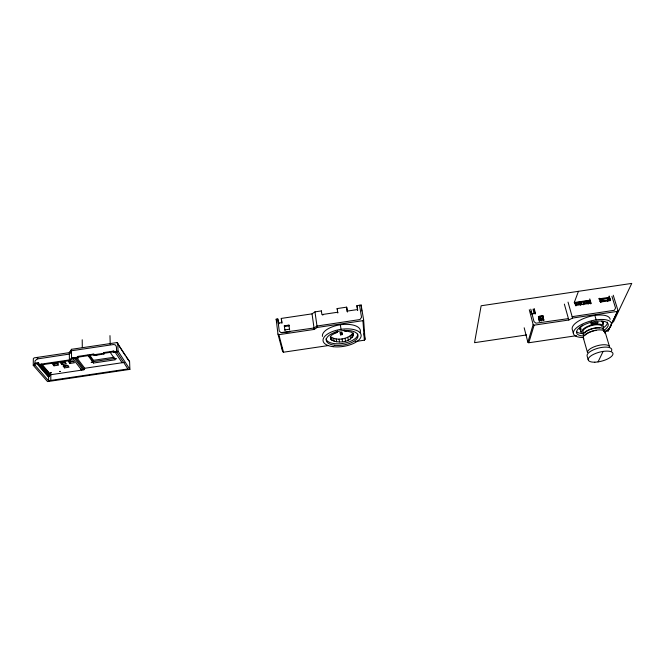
<?xml version="1.0" encoding="UTF-8"?>
<svg xmlns="http://www.w3.org/2000/svg" width="665" height="665" viewBox="0 0 665 665"><rect width="100%" height="100%" fill="white"/><g stroke="black" fill="none" stroke-linecap="round" stroke-linejoin="round"><path stroke-width="1" d="M53.998 365.808L52.41 363.896L56.957 363.215L58.52 365.135L53.998 365.808L53.998 364.378L58.52 363.705M50.798 380.405L50.823 374.719L41.737 364.096M124.131 362.433L84.771 368.269L83.25 369.898L50.823 374.719L48.678 376.706L48.553 380.737L127.921 368.95M37.257 358.95L69.351 354.088L71.504 352.209M77.581 357.329L72.078 358.768L69.925 360.621L38.986 365.21L38.404 364.536L38.42 362.741L34.879 363.265L35.478 363.946L39.011 363.423L38.42 362.741M49.102 381.369L34.863 365.06L35.021 360.904L37.257 358.859M69.925 360.621L69.393 359.931L69.343 352.641L71.479 349.316L116.957 342.575L129.592 361.635L129.883 369.366L47.556 381.594L33.25 365.301L33.333 358.718L34.148 357.87L69.343 352.641L71.487 350.763L113.59 344.528C117.256 344.138 116.5 349.225 116.433 351.411L128.337 369.599M579.996 329.233L579.439 327.28L580.62 330.322L580.163 327.92L582.789 325.035M337.238 332.026L331.336 335.268L330.355 336.723L330.763 339.449C337.072 344.146 353.647 342.5 353.256 332.791M603.355 323.19L603.105 324.512L602.764 321.237L603.355 323.19L601.451 321.22M534.086 313.464L533.031 309.159M576.621 335.659L528.791 342.766L527.86 342.201L533.155 324.587L529.282 309.732M528.791 342.766L534.12 325.168L568.816 320.015L572.548 318.053L617.411 311.395L617.985 310.572L613.238 295.235M538.65 317.521L538.982 316.449L542.723 315.892L543.604 319.208L543.263 320.272L542.607 317.795M541.393 320.547L539.523 320.829L539.855 319.765L538.982 316.449M542.382 316.964L542.723 315.892M542.682 316.557L542.923 315.817L538.392 316.49L539.523 320.829M541.493 320.896L541.626 319.815M542.923 315.817L543.754 320.563L543.222 318.56M574.219 302.65L578.442 291.32M575.483 304.437L576.148 302.666L580.819 301.976L581.26 303.481L580.57 305.252M575.915 305.942L576.58 304.179L576.148 302.666M580.819 301.976L580.653 302.409L583.637 301.968L584.078 303.473L588.741 302.783L588.475 300.838L583.804 301.528L583.114 303.307L583.546 304.811L584.244 303.041L583.804 301.528M588.201 304.121L588.916 302.351L588.475 300.838M589.772 298.893L591.035 303.165L590.72 303.93L589.714 300.522M598.974 298.967L599.298 298.203L600.453 302.043L610.561 300.538L609.173 296.016M599.847 301.553L600.819 299.275L607.752 298.244L608.292 300.015L607.619 301.536M591.8 323.099L591.26 324.362L597.552 323.423L598.109 322.159L591.8 323.099L591.235 321.187M600.703 302.558L601.351 301.046L608.292 300.015M607.752 298.244L608.226 300.164L601.285 301.195L600.819 299.275M610.354 299.849L610.013 300.622L608.832 296.79M604.094 331.577L608.167 330.971L617.411 311.395M617.985 310.572L608.167 330.971M613.421 322.035L631.75 283.406L481.136 305.767L474.544 342.675L526.622 334.936M598.059 361.893L603.113 351.419M609.714 298.269L608.724 298.793M330.763 339.449L330.347 336.623C336.897 341.17 347.82 339.416 352.849 333.281L353.298 336.099M355.152 341.569L364.362 340.197L365.019 339.391L363.622 319.832L361.128 305.011L356.93 305.634L357.645 310.322L357.462 308.851M279.009 323.747L277.771 318.942L276.175 319.175L277.962 334.071L278.851 334.67L314.221 329.424L317.188 327.463L362.932 320.671L363.622 319.832M580.329 327.646L579.647 327.995M278.469 323.88L278.278 323.14L281.81 322.641L281.287 318.419L312.043 313.855L314.977 311.86L321.37 310.912L321.486 311.669M608.284 298.294L608.857 298.036M579.539 328.194L580.636 328.244L579.664 328.834M97.24 354.811L94.372 355.459L93.865 354.038L77.98 356.39L78.512 357.812L72.078 358.768L71.546 358.078L71.479 349.316M597.552 323.423L591.26 324.362L590.703 322.45M337.238 309.333L337.138 308.568L346.648 307.155L347.354 311.852L346.648 307.155M347.271 311.087L357.579 309.558L356.93 305.634M77.98 356.39L78.503 357.088L94.364 354.728L94.372 355.459L103.94 354.038L103.441 352.616L113.79 351.078L114.28 352.5L116.89 352.118M284.312 325.792L288.926 325.11L289.1 325.85L284.495 326.532L284.312 325.792L285.002 330.63M77.988 357.122L71.546 358.078L69.393 359.931L38.404 364.536M93.881 354.761L103.457 353.339M113.79 351.078L113.815 351.802L118.046 351.17L129.883 369.366M103.441 352.616L103.923 353.315L114.255 351.777M33.25 365.301L34.863 365.06M284.82 329.898L289.441 329.208M60.881 361.926L61.912 363.206L65.527 362.666M68.902 360.729L69.908 362.018L73.524 361.477M61.92 364.628L66.442 363.954L64.912 362.034L60.374 362.716L61.92 364.628L61.912 363.206M69.916 363.439L74.438 362.766L72.951 360.837L68.404 361.519L69.916 363.439L69.908 362.018M89.426 354.802L93.416 360.314L114.156 357.238M277.771 318.942L279.234 331.037L280.954 332.65L314.021 327.995L316.989 326.033L359.956 319.549L361.536 317.296L359.524 305.243M115.178 358.385L93.441 361.61L88.877 355.326M63.532 365.193L64.555 366.457L68.138 365.925M87.763 355.185L93.466 363.024L115.228 359.798L110.066 352.101M64.555 367.878L69.044 367.205L67.539 365.318L63.034 365.983L64.555 367.878L64.555 366.457M340.222 332.542L341.768 332.317L342.101 334.67L340.555 334.902L340.222 332.542L340.347 333.531L341.885 333.298L341.768 332.317M581.085 303.922L576.422 304.612L575.981 303.099L574.701 303.29L574.46 302.509L589.822 300.231M599.032 298.859L609.265 297.338M576.921 302.966L579.714 302.55M586.43 301.553L590.212 300.987M600.753 299.425L609.581 298.111M576.58 304.179L581.26 303.481M584.244 303.041L588.916 302.351M591.035 303.165L575.533 305.468L574.502 301.885M531.618 313.689L534.128 313.315M531.576 313.838L532.515 313.697M532.008 313.922L535.466 313.415L534.178 308.535M277.962 334.071L282.642 351.627L283.498 352.209L328.535 345.526M539.855 319.765L543.604 319.208M539.456 320.497L543.987 319.823M572.149 316.665L614.285 310.297L615.566 308.094L611.933 296.324M568.425 318.618L535.957 323.19L534.02 321.619L530.77 309.183M281.819 332.774L289.907 331.76M345.251 330.829L351.727 332.242L353.556 334.67M574.685 303.29L574.46 302.509M580.071 328.377L581.434 329.192M533.155 324.587L534.12 325.168M129.592 361.635L126.101 356.847M37.739 363.464L48.844 376.332M36.916 363.098L48.678 376.706M36.808 363.497L48.57 377.097M40.216 365.027L49.343 375.634M37.971 363.098L49.069 375.966M40.914 364.462L50.025 375.085M40.548 364.728L49.659 375.334M41.313 364.254L50.407 374.877M37.273 357.404L37.863 358.094M72.377 358.011L81.704 370.131L80.523 368.452M73.965 357.77L83.25 369.898M75.369 357.745L84.497 369.723M76.774 357.728L84.771 368.269M93.058 354.154L93.557 354.852M113.815 351.802L114.28 352.5M112.983 351.195L113.449 351.901M115.353 352.525L122.086 362.741M116.957 342.575L125.028 355.168M605.192 332.242L609.606 347.005A11.396 4.198 -15 0 0 597.91 345.576A11.396 4.198 -15 0 0 587.519 352.575L583.313 337.853M594.843 315.443L596.148 319.873M594.51 323.656L594.71 324.337M588.209 359.807L587.07 355.825A12.751 4.663 -14.9 0 1 600.329 347.67A12.751 4.663 -14.9 0 1 611.509 350.929M568.035 302.11L572.548 318.053M573.43 333.514L572.199 329.158A19.601 7.706 -15.5 0 1 589.888 316.457A19.601 7.706 -15.5 0 1 610.121 319.325M564.352 304.104L568.816 320.015M278.851 334.67L283.498 352.209M538.434 318.227L539.224 321.237M533.962 309.283L535.209 314.021M530.961 311.195L531.402 312.858M530.919 311.345L531.36 313.007M276.175 319.175L276.956 322.176M524.178 327.787L527.86 342.201M281.287 318.419L281.977 323.248M361.411 308.834L361.777 311.004M364.063 333.655L365.019 339.391M351.81 334.728L352.259 337.537M350.081 336.091L350.522 338.892M322.7 314.462L322.824 315.218M347.77 337.271L348.211 340.081M345.044 338.211L345.476 341.012M340.339 324.786L341.037 329.325M342.076 338.826L342.508 341.627M337.138 308.568L337.803 312.999L337.704 312.234L321.902 314.578L321.37 310.912M339.067 339.092L339.491 341.901M336.207 338.992L336.631 341.793M333.689 338.518L334.113 341.328M331.694 337.712L332.109 340.53M314.977 311.86L317.188 327.463M312.043 313.855L314.221 329.424M340.555 334.902L340.438 333.921L341.985 333.689L342.101 334.67M288.926 325.11L289.616 329.948M282.168 347.778L282.642 351.627M361.128 305.011L361.27 306.922M362.932 320.671L364.362 340.197M117.788 343.173L118.046 351.17M109.974 335.625L110.224 344.487M103.923 353.315L103.94 354.038M93.416 360.314L93.466 363.024M82.211 339.749L82.31 347.637M78.503 357.088L78.512 357.812M322.434 336.407A19.21 8.695 -8.8 0 1 341.993 324.57A19.21 8.695 -8.8 0 1 360.247 332.309M357.712 334.054A16.027 7.207 -8.8 0 1 342.733 343.448A16.027 7.207 -8.8 0 1 326.008 338.768M337.463 330.829A1.621 1.446 -7.7 0 1 334.695 332.342M346.723 330.862A1.621 1.438 -6.6 0 1 343.83 330.256M336.831 331.552A1.621 1.446 -7.7 0 1 336.058 331.868M345.542 330.455A1.621 1.446 -6.6 0 1 344.337 330.206M583.646 336.025A16.376 6.367 -15.4 0 1 579.606 327.587A16.376 6.367 -15.4 0 1 602.432 321.112A16.376 6.367 -15.4 0 1 604.177 330.197M582.981 337.496A19.651 7.639 -15.4 0 1 577.17 327.271A19.651 7.639 -15.4 0 1 605.649 319.74A19.651 7.639 -15.4 0 1 604.369 331.843M607.519 322.109A16.351 6.401 -15.5 0 1 603.463 327.795M583.837 333.655A16.351 6.401 -15.5 0 1 576.746 331.769M583.454 332.683A9.942 3.857 -15.4 0 1 590.695 325.792A9.942 3.857 -15.4 0 1 602.191 326.823M584.809 332.766A9.958 3.832 -15.3 0 1 588.093 330.455M588.816 330.106A9.958 3.832 -15.3 0 1 594.568 328.31M595.408 328.169A9.958 3.832 -15.3 0 1 599.921 328.045M583.529 333.88A11.263 4.372 -15.4 0 1 585.009 327.745A11.263 4.372 -15.4 0 1 599.074 324.129A11.263 4.372 -15.4 0 1 602.307 329.05M584.926 335.318A10.673 4.081 -15.3 0 1 593.562 330.962M594.477 330.746A10.673 4.081 -15.3 0 1 596.289 330.405M604.086 331.428A10.673 4.081 -15.3 0 1 604.576 332.4M583.197 335.168A10.657 4.106 -15.3 0 1 594.202 328.094A10.657 4.106 -15.3 0 1 603.612 331.02M583.887 338.851A11.305 4.323 -15.3 0 1 593.562 330.704A11.305 4.323 -15.3 0 1 604.967 333.456M542.258 317.429A1.106 0.948 12.7 0 1 541.726 318.735A1.106 0.948 12.7 0 1 540.246 318.07A1.106 0.948 12.7 0 1 541.044 316.881M580.37 331.827L581.152 331.669L580.37 331.827M50.457 372.791L51.272 372.807L50.457 372.791M59.617 371.427L60.432 371.444L59.617 371.427M608.334 299.292L609.971 298.959L608.334 299.292M91.28 362.325L92.086 362.342L91.28 362.325M115.527 358.726L116.325 358.751L115.569 358.684M333.157 346.681A19.252 8.628 -8.8 0 0 361.153 335.226A19.252 8.628 -8.8 0 0 331.968 331.752A19.252 8.628 -8.8 0 0 333.157 346.681M334.703 345.268A16.043 7.19 -8.8 0 0 357.986 335.7A16.043 7.19 -8.8 0 0 333.622 332.849A16.043 7.19 -8.8 0 0 334.703 345.268M594.867 362.184A12.776 4.622 -14.9 0 0 612.98 353.605A12.776 4.622 -14.9 0 0 593.912 354.171A12.776 4.622 -14.9 0 0 594.867 362.184M540.637 317.978A1.106 0.948 12.7 0 0 542.49 317.704A1.106 0.948 12.7 0 0 541.185 316.424A1.106 0.948 12.7 0 0 540.637 317.978"/></g></svg>
